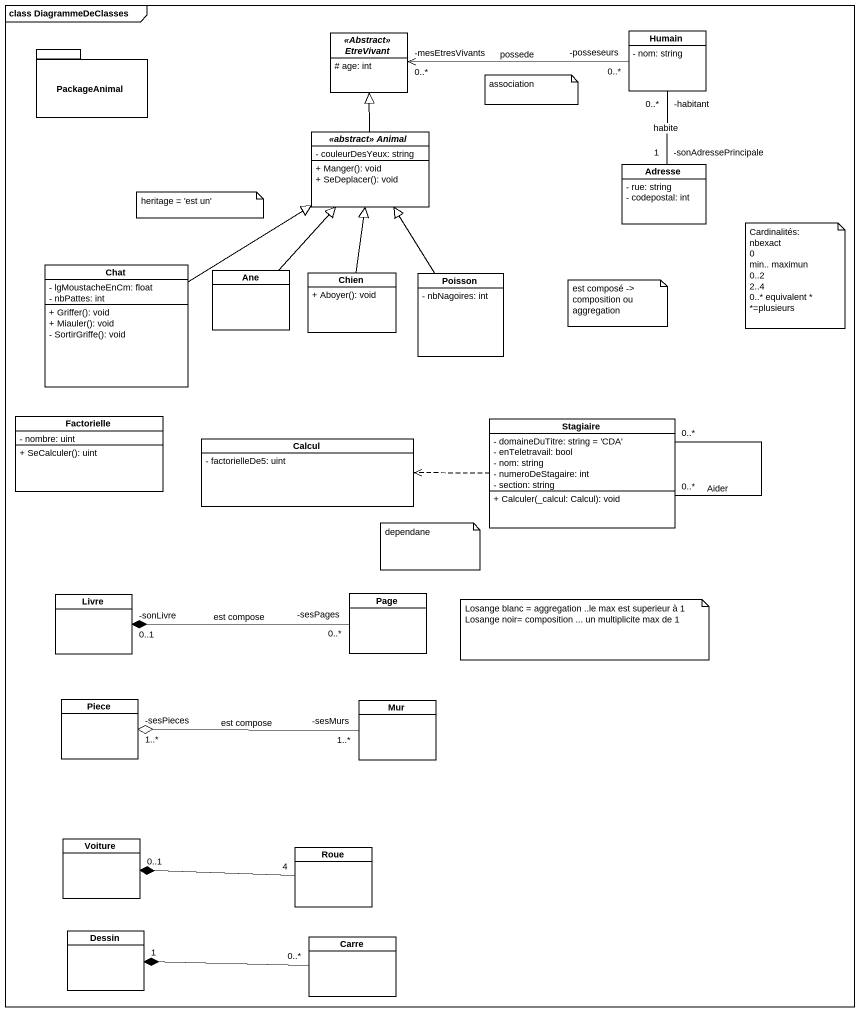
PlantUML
@startuml
mainframe class DiagrammeDeClasses
hide circle
hide empty members
skinparam classAttributeIconSize 0
class Humain {
  - nom: string
}
package PackageAnimal {
}
abstract class "<<Abstract>> EtreVivant" as Abstract_EtreVivant {
  # age: int
}
abstract class "<<abstract>> Animal" as abstract_Animal {
  - couleurDesYeux: string
  + Manger(): void
  + SeDeplacer(): void
}
class Adresse {
  - rue: string
  - codepostal: int
}
class Chat {
  - lgMoustacheEnCm: float
  - nbPattes: int
  + Griffer(): void
  + Miauler(): void
  - SortirGriffe(): void
}
class Ane
class Chien {
  + Aboyer(): void
}
class Poisson {
  - nbNagoires: int
}
class Factorielle {
  - nombre: uint
  + SeCalculer(): uint
}
class Calcul {
  - factorielleDe5: uint
}
class Stagiaire {
  - domaineDuTitre: string = 'CDA'
  - enTeletravail: bool
  - nom: string
  - numeroDeStagaire: int
  - section: string
  + Calculer(_calcul: Calcul): void
}
class Livre
class "Page" as Page_
class Piece
class Mur
class Voiture
class Roue
class Dessin
class Carre
Humain "-posseseurs\n0..*" -left-> "-mesEtresVivants\n0..*" Abstract_EtreVivant : possede
Humain "-habitant\n0..*" -- "-sonAdressePrincipale\n1" Adresse : habite
abstract_Animal -up-|> Abstract_EtreVivant
Chat -up-|> abstract_Animal
Ane -up-|> abstract_Animal
Chien -up-|> abstract_Animal
Poisson -up-|> abstract_Animal
Stagiaire .left.> Calcul
Stagiaire "0..*" -- "0..*" Stagiaire : Aider
Livre "-sonLivre\n0..1" *-right- "-sesPages\n0..*" Page_ : est compose
Piece "-sesPieces\n1..*" o-right- "-sesMurs\n1..*" Mur : est compose
Roue "4" -left-* "0..1" Voiture
Carre "0..*" -left-* "1" Dessin
note as N1
  association
end note
note as N2
  heritage = 'est un'
end note
note as N3
  Cardinalités:
  nbexact
  0
  min.. maximun
  0..2
  2..4
  0..* equivalent * *=plusieurs
end note
note as N4
  est composé -> composition ou aggregation
end note
note as N5
  dependane
end note
note as N6
  Losange blanc = aggregation ..le max est superieur à 1
  Losange noir= composition ... un multiplicite max de 1
end note
@enduml
